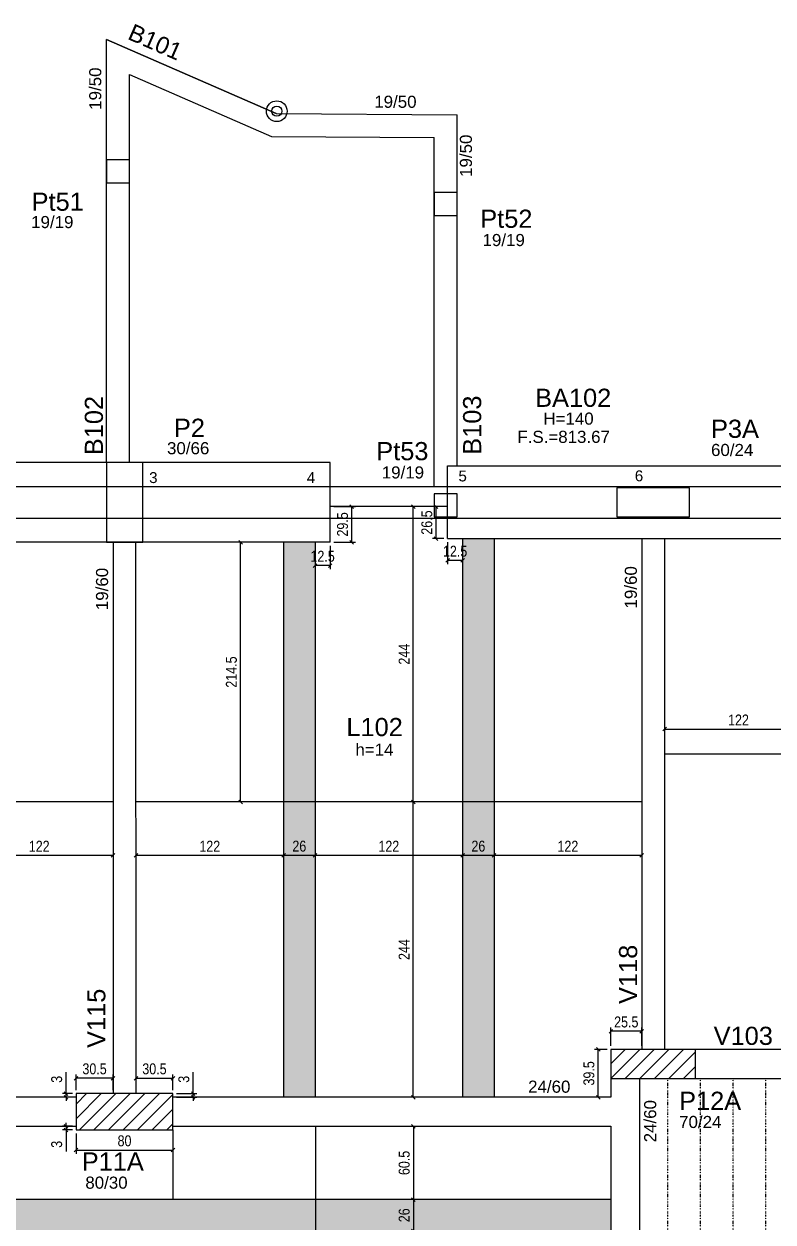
# Model space of a CAD drawing. Header units: millimetres. Extents: x 2897 to 8569, y 1951 to 3650.
# Drawn here: x 3392 to 4011, y 2660 to 3650 of the extents above; entities that cross this region are included whole.
import ezdxf

# ---------------------------------------------------------------- set-up
doc = ezdxf.new("R2010")
doc.units = ezdxf.units.MM
doc.linetypes.add('ESTILO_TQS_0004', pattern=[2, 0.5, -0.4, 0.1, -0.4, 0.1, -0.5])
for name, color, linetype in [('1', 1, 'Continuous'), ('3', 3, 'Continuous'), ('4', 4, 'Continuous'), ('7', 7, 'Continuous'), ('Painéis', 200, 'Continuous')]:
    doc.layers.add(name, color=color, linetype=linetype)
doc.layers.add('Hachura', color=251, linetype='Continuous', lineweight=9)
doc.styles.add('COTA TECNICA-50', font='techl___.ttf', dxfattribs={"height": 9})
doc.styles.get("Standard").update_dxf_attribs({"font": 'arial.ttf'})
doc.dimstyles.new('COTA PAINEL-50', dxfattribs={"dimtxt": 9, "dimasz": 3, "dimexe": 3, "dimexo": 3, "dimgap": 3, "dimtad": 1, "dimdec": 1, "dimzin": 12, "dimdsep": 46, "dimtxsty": 'COTA TECNICA-50', "dimblk1": 'OBLIQUE', "dimblk2": 'OBLIQUE', "dimsah": 1, "dimcen": 0.9, "dimclrd": 4, "dimclre": 4, "dimclrt": 240, "dimadec": 1, "dimazin": 3, "dimtfac": 1, "dimtdec": 1, "dimtmove": 0, "dimatfit": 3, "dimfxl": 1, "dimtolj": 1, "dimtzin": 12, "dimarcsym": 0})

# ---------------------------------------------------------------- blocks, each defined once
blk = doc.blocks.new('_Oblique')
at = {"color": 0, "linetype": 'ByBlock', "lineweight": -2}
blk.add_line((-0.5, -0.5), (0.5, 0.5), dxfattribs=at)
blk = doc.blocks.new('*D129')
at = {"layer": 'Defpoints', "color": 0, "transparency": 16777216}
for p in [(3514.92, 2779.04), (3484.42, 2766.32), (3514.92, 2766.32)]:
    blk.add_point(p, dxfattribs=at)
at = {"layer": 'Painéis', "color": 4, "lineweight": -2, "transparency": 16777216}
for p, q in [((3484.42, 2769.32), (3484.42, 2782.04)), ((3514.92, 2769.32), (3514.92, 2782.04)), ((3484.42, 2779.04), (3514.92, 2779.04))]:
    blk.add_line(p, q, dxfattribs=at)
at = {"layer": 'Painéis', "color": 4, "lineweight": -2, "transparency": 16777216, "xscale": 3, "yscale": 3, "zscale": 3, "rotation": 180}
blk.add_blockref('_Oblique', (3484.42, 2779.04), dxfattribs=at)
at = {"layer": 'Painéis', "color": 4, "lineweight": -2, "transparency": 16777216, "xscale": 3, "yscale": 3, "zscale": 3}
blk.add_blockref('_Oblique', (3514.92, 2779.04), dxfattribs=at)
at = {"layer": 'Painéis', "color": 240, "transparency": 16777216, "insert": (3499.67, 2786.74), "char_height": 9, "attachment_point": 5, "style": 'COTA TECNICA-50'}
blk.add_mtext('\\A1;30.5', dxfattribs=at)
blk = doc.blocks.new('*D130')
at = {"layer": 'Defpoints', "color": 0, "transparency": 16777216}
for p in [(3514.92, 2766.32), (3514.92, 2763.32), (3531.67, 2766.32)]:
    blk.add_point(p, dxfattribs=at)
at = {"layer": 'Painéis', "color": 4, "lineweight": -2, "transparency": 16777216}
for p, q in [((3531.67, 2766.32), (3531.67, 2784.02)), ((3517.92, 2766.32), (3534.67, 2766.32)), ((3517.92, 2763.32), (3534.67, 2763.32)), ((3531.67, 2763.32), (3531.67, 2766.32)), ((3531.67, 2763.32), (3531.67, 2760.32))]:
    blk.add_line(p, q, dxfattribs=at)
at = {"layer": 'Painéis', "color": 4, "lineweight": -2, "transparency": 16777216, "xscale": 3, "yscale": 3, "zscale": 3}
for p, rotation in [((3531.67, 2766.32), 270), ((3531.67, 2763.32), 90)]:
    blk.add_blockref('_Oblique', p, dxfattribs=dict(at, rotation=rotation))
at = {"layer": 'Painéis', "color": 240, "transparency": 16777216, "insert": (3523.97, 2778.17), "char_height": 9, "attachment_point": 5, "rotation": 90, "style": 'COTA TECNICA-50'}
blk.add_mtext('\\A1;3', dxfattribs=at)
blk = doc.blocks.new('*D131')
at = {"layer": 'Defpoints', "color": 0, "transparency": 16777216}
for p in [(3434.92, 2779.04), (3434.92, 2766.32), (3465.42, 2766.32)]:
    blk.add_point(p, dxfattribs=at)
at = {"layer": 'Painéis', "color": 4, "lineweight": -2, "transparency": 16777216}
for p, q in [((3434.92, 2769.32), (3434.92, 2782.04)), ((3465.42, 2769.32), (3465.42, 2782.04)), ((3465.42, 2779.04), (3434.92, 2779.04))]:
    blk.add_line(p, q, dxfattribs=at)
at = {"layer": 'Painéis', "color": 4, "lineweight": -2, "transparency": 16777216, "xscale": 3, "yscale": 3, "zscale": 3, "rotation": 180}
blk.add_blockref('_Oblique', (3434.92, 2779.04), dxfattribs=at)
at = {"layer": 'Painéis', "color": 4, "lineweight": -2, "transparency": 16777216, "xscale": 3, "yscale": 3, "zscale": 3}
blk.add_blockref('_Oblique', (3465.42, 2779.04), dxfattribs=at)
at = {"layer": 'Painéis', "color": 240, "transparency": 16777216, "insert": (3450.17, 2786.74), "char_height": 9, "attachment_point": 5, "style": 'COTA TECNICA-50'}
blk.add_mtext('\\A1;30.5', dxfattribs=at)
blk = doc.blocks.new('*D132')
at = {"layer": 'Defpoints', "color": 0, "transparency": 16777216}
for p in [(3426.58, 2766.32), (3434.92, 2766.32), (3434.92, 2763.32)]:
    blk.add_point(p, dxfattribs=at)
at = {"layer": 'Painéis', "color": 4, "lineweight": -2, "transparency": 16777216}
for p, q in [((3426.58, 2766.32), (3426.58, 2784.02)), ((3431.92, 2766.32), (3423.58, 2766.32)), ((3431.92, 2763.32), (3423.58, 2763.32)), ((3426.58, 2763.32), (3426.58, 2766.32)), ((3426.58, 2763.32), (3426.58, 2760.32))]:
    blk.add_line(p, q, dxfattribs=at)
at = {"layer": 'Painéis', "color": 4, "lineweight": -2, "transparency": 16777216, "xscale": 3, "yscale": 3, "zscale": 3}
for p, rotation in [((3426.58, 2766.32), 270), ((3426.58, 2763.32), 90)]:
    blk.add_blockref('_Oblique', p, dxfattribs=dict(at, rotation=rotation))
at = {"layer": 'Painéis', "color": 240, "transparency": 16777216, "insert": (3418.88, 2778.17), "char_height": 9, "attachment_point": 5, "rotation": 90, "style": 'COTA TECNICA-50'}
blk.add_mtext('\\A1;3', dxfattribs=at)
blk = doc.blocks.new('*D133')
at = {"layer": 'Defpoints', "color": 0, "transparency": 16777216}
for p in [(3866.53, 2802.82), (3876.92, 2802.82), (3876.92, 2763.32)]:
    blk.add_point(p, dxfattribs=at)
at = {"layer": 'Painéis', "color": 4, "lineweight": -2, "transparency": 16777216}
for p, q in [((3873.92, 2802.82), (3863.53, 2802.82)), ((3866.53, 2763.32), (3866.53, 2802.82)), ((3873.92, 2763.32), (3863.53, 2763.32))]:
    blk.add_line(p, q, dxfattribs=at)
at = {"layer": 'Painéis', "color": 4, "lineweight": -2, "transparency": 16777216, "xscale": 3, "yscale": 3, "zscale": 3}
for p, rotation in [((3866.53, 2802.82), 90), ((3866.53, 2763.32), 270)]:
    blk.add_blockref('_Oblique', p, dxfattribs=dict(at, rotation=rotation))
at = {"layer": 'Painéis', "color": 240, "transparency": 16777216, "insert": (3858.81, 2783.07), "char_height": 9, "attachment_point": 5, "rotation": 90, "style": 'COTA TECNICA-50'}
blk.add_mtext('\\A1;39.5', dxfattribs=at)
blk = doc.blocks.new('*D134')
at = {"layer": 'Defpoints', "color": 0, "transparency": 16777216}
for p in [(3876.92, 2817.88), (3876.92, 2802.82), (3902.42, 2802.82)]:
    blk.add_point(p, dxfattribs=at)
at = {"layer": 'Painéis', "color": 4, "lineweight": -2, "transparency": 16777216}
for p, q in [((3876.92, 2805.82), (3876.92, 2820.88)), ((3902.42, 2805.82), (3902.42, 2820.88)), ((3902.42, 2817.88), (3876.92, 2817.88))]:
    blk.add_line(p, q, dxfattribs=at)
at = {"layer": 'Painéis', "color": 4, "lineweight": -2, "transparency": 16777216, "xscale": 3, "yscale": 3, "zscale": 3, "rotation": 180}
blk.add_blockref('_Oblique', (3876.92, 2817.88), dxfattribs=at)
at = {"layer": 'Painéis', "color": 4, "lineweight": -2, "transparency": 16777216, "xscale": 3, "yscale": 3, "zscale": 3}
blk.add_blockref('_Oblique', (3902.42, 2817.88), dxfattribs=at)
at = {"layer": 'Painéis', "color": 240, "transparency": 16777216, "insert": (3889.67, 2825.48), "char_height": 9, "attachment_point": 5, "style": 'COTA TECNICA-50'}
blk.add_mtext('\\A1;25.5', dxfattribs=at)
blk = doc.blocks.new('*D135')
at = {"layer": 'Defpoints', "color": 0, "transparency": 16777216}
for p in [(3644.92, 3251.32), (3662.76, 3251.32), (3644.92, 3221.82)]:
    blk.add_point(p, dxfattribs=at)
at = {"layer": 'Painéis', "color": 4, "lineweight": -2, "transparency": 16777216}
for p, q in [((3647.92, 3251.32), (3665.76, 3251.32)), ((3662.76, 3221.82), (3662.76, 3251.32)), ((3647.92, 3221.82), (3665.76, 3221.82))]:
    blk.add_line(p, q, dxfattribs=at)
at = {"layer": 'Painéis', "color": 4, "lineweight": -2, "transparency": 16777216, "xscale": 3, "yscale": 3, "zscale": 3}
for p, rotation in [((3662.76, 3251.32), 90), ((3662.76, 3221.82), 270)]:
    blk.add_blockref('_Oblique', p, dxfattribs=dict(at, rotation=rotation))
at = {"layer": 'Painéis', "color": 240, "transparency": 16777216, "insert": (3655.14, 3236.57), "char_height": 9, "attachment_point": 5, "rotation": 90, "style": 'COTA TECNICA-50'}
blk.add_mtext('\\A1;29.5', dxfattribs=at)
blk = doc.blocks.new('*D136')
at = {"layer": 'Defpoints', "color": 0, "transparency": 16777216}
for p in [(3732.43, 3251.32), (3741.92, 3251.32), (3741.92, 3224.82)]:
    blk.add_point(p, dxfattribs=at)
at = {"layer": 'Painéis', "color": 4, "lineweight": -2, "transparency": 16777216}
for p, q in [((3738.92, 3251.32), (3729.43, 3251.32)), ((3732.43, 3224.82), (3732.43, 3251.32)), ((3738.92, 3224.82), (3729.43, 3224.82))]:
    blk.add_line(p, q, dxfattribs=at)
at = {"layer": 'Painéis', "color": 4, "lineweight": -2, "transparency": 16777216, "xscale": 3, "yscale": 3, "zscale": 3}
for p, rotation in [((3732.43, 3251.32), 90), ((3732.43, 3224.82), 270)]:
    blk.add_blockref('_Oblique', p, dxfattribs=dict(at, rotation=rotation))
at = {"layer": 'Painéis', "color": 240, "transparency": 16777216, "insert": (3724.83, 3238.07), "char_height": 9, "attachment_point": 5, "rotation": 90, "style": 'COTA TECNICA-50'}
blk.add_mtext('\\A1;26.5', dxfattribs=at)
blk = doc.blocks.new('*D157')
at = {"layer": 'Defpoints', "color": 0, "transparency": 16777216}
for p in [(3632.4, 3221.82), (3644.92, 3221.82), (3632.4, 3202.57)]:
    blk.add_point(p, dxfattribs=at)
at = {"layer": 'Painéis', "color": 4, "lineweight": -2, "transparency": 16777216}
for p, q in [((3632.4, 3218.82), (3632.4, 3199.57)), ((3644.92, 3218.82), (3644.92, 3199.57)), ((3644.92, 3202.57), (3632.4, 3202.57))]:
    blk.add_line(p, q, dxfattribs=at)
at = {"layer": 'Painéis', "color": 4, "lineweight": -2, "transparency": 16777216, "xscale": 3, "yscale": 3, "zscale": 3, "rotation": 180}
blk.add_blockref('_Oblique', (3632.4, 3202.57), dxfattribs=at)
at = {"layer": 'Painéis', "color": 4, "lineweight": -2, "transparency": 16777216, "xscale": 3, "yscale": 3, "zscale": 3}
blk.add_blockref('_Oblique', (3644.92, 3202.57), dxfattribs=at)
at = {"layer": 'Painéis', "color": 240, "transparency": 16777216, "insert": (3638.66, 3210.17), "char_height": 9, "attachment_point": 5, "style": 'COTA TECNICA-50'}
blk.add_mtext('\\A1;12.5', dxfattribs=at)
blk = doc.blocks.new('*D158')
at = {"layer": 'Defpoints', "color": 0, "transparency": 16777216}
for p in [(3741.92, 3224.82), (3754.4, 3224.82), (3741.92, 3206.75)]:
    blk.add_point(p, dxfattribs=at)
at = {"layer": 'Painéis', "color": 4, "lineweight": -2, "transparency": 16777216}
for p, q in [((3741.92, 3221.82), (3741.92, 3203.75)), ((3754.4, 3221.82), (3754.4, 3203.75)), ((3754.4, 3206.75), (3741.92, 3206.75))]:
    blk.add_line(p, q, dxfattribs=at)
at = {"layer": 'Painéis', "color": 4, "lineweight": -2, "transparency": 16777216, "xscale": 3, "yscale": 3, "zscale": 3, "rotation": 180}
blk.add_blockref('_Oblique', (3741.92, 3206.75), dxfattribs=at)
at = {"layer": 'Painéis', "color": 4, "lineweight": -2, "transparency": 16777216, "xscale": 3, "yscale": 3, "zscale": 3}
blk.add_blockref('_Oblique', (3754.4, 3206.75), dxfattribs=at)
at = {"layer": 'Painéis', "color": 240, "transparency": 16777216, "insert": (3748.16, 3214.34), "char_height": 9, "attachment_point": 5, "style": 'COTA TECNICA-50'}
blk.add_mtext('\\A1;12.5', dxfattribs=at)
blk = doc.blocks.new('*D65')
at = {"layer": 'Defpoints', "color": 0, "transparency": 16777216}
for p in [(3921.42, 3067.45), (4043.42, 3067.45), (4043.42, 3067.45)]:
    blk.add_point(p, dxfattribs=at)
at = {"layer": 'Painéis', "color": 4, "lineweight": -2, "transparency": 16777216}
blk.add_line((3921.42, 3067.45), (4043.42, 3067.45), dxfattribs=at)
at = {"layer": 'Painéis', "color": 4, "lineweight": -2, "transparency": 16777216, "xscale": 3, "yscale": 3, "zscale": 3, "rotation": 180}
blk.add_blockref('_Oblique', (3921.42, 3067.45), dxfattribs=at)
at = {"layer": 'Painéis', "color": 4, "lineweight": -2, "transparency": 16777216, "xscale": 3, "yscale": 3, "zscale": 3}
blk.add_blockref('_Oblique', (4043.42, 3067.45), dxfattribs=at)
at = {"layer": 'Painéis', "color": 240, "transparency": 16777216, "insert": (3982.42, 3075), "char_height": 9, "attachment_point": 5, "style": 'COTA TECNICA-50'}
blk.add_mtext('\\A1;122', dxfattribs=at)
blk = doc.blocks.new('*D80')
at = {"layer": 'Defpoints', "color": 0, "transparency": 16777216}
for p in [(3780.4, 2963.13), (3780.4, 2963.13), (3902.42, 2963.13)]:
    blk.add_point(p, dxfattribs=at)
at = {"layer": 'Painéis', "color": 4, "lineweight": -2, "transparency": 16777216}
blk.add_line((3902.42, 2963.13), (3780.4, 2963.13), dxfattribs=at)
at = {"layer": 'Painéis', "color": 4, "lineweight": -2, "transparency": 16777216, "xscale": 3, "yscale": 3, "zscale": 3, "rotation": 180}
blk.add_blockref('_Oblique', (3780.4, 2963.13), dxfattribs=at)
at = {"layer": 'Painéis', "color": 4, "lineweight": -2, "transparency": 16777216, "xscale": 3, "yscale": 3, "zscale": 3}
blk.add_blockref('_Oblique', (3902.42, 2963.13), dxfattribs=at)
at = {"layer": 'Painéis', "color": 240, "transparency": 16777216, "insert": (3841.41, 2970.69), "char_height": 9, "attachment_point": 5, "style": 'COTA TECNICA-50'}
blk.add_mtext('\\A1;122', dxfattribs=at)
blk = doc.blocks.new('*D81')
at = {"layer": 'Defpoints', "color": 0, "transparency": 16777216}
for p in [(3754.4, 2963.13), (3754.4, 2963.13), (3780.4, 2963.13)]:
    blk.add_point(p, dxfattribs=at)
at = {"layer": 'Painéis', "color": 4, "lineweight": -2, "transparency": 16777216}
blk.add_line((3780.4, 2963.13), (3754.4, 2963.13), dxfattribs=at)
at = {"layer": 'Painéis', "color": 4, "lineweight": -2, "transparency": 16777216, "xscale": 3, "yscale": 3, "zscale": 3, "rotation": 180}
blk.add_blockref('_Oblique', (3754.4, 2963.13), dxfattribs=at)
at = {"layer": 'Painéis', "color": 4, "lineweight": -2, "transparency": 16777216, "xscale": 3, "yscale": 3, "zscale": 3}
blk.add_blockref('_Oblique', (3780.4, 2963.13), dxfattribs=at)
at = {"layer": 'Painéis', "color": 240, "transparency": 16777216, "insert": (3767.4, 2970.73), "char_height": 9, "attachment_point": 5, "style": 'COTA TECNICA-50'}
blk.add_mtext('\\A1;26', dxfattribs=at)
blk = doc.blocks.new('*D82')
at = {"layer": 'Defpoints', "color": 0, "transparency": 16777216}
for p in [(3632.4, 2963.13), (3632.4, 2963.13), (3754.4, 2963.13)]:
    blk.add_point(p, dxfattribs=at)
at = {"layer": 'Painéis', "color": 4, "lineweight": -2, "transparency": 16777216}
blk.add_line((3754.4, 2963.13), (3632.4, 2963.13), dxfattribs=at)
at = {"layer": 'Painéis', "color": 4, "lineweight": -2, "transparency": 16777216, "xscale": 3, "yscale": 3, "zscale": 3, "rotation": 180}
blk.add_blockref('_Oblique', (3632.4, 2963.13), dxfattribs=at)
at = {"layer": 'Painéis', "color": 4, "lineweight": -2, "transparency": 16777216, "xscale": 3, "yscale": 3, "zscale": 3}
blk.add_blockref('_Oblique', (3754.4, 2963.13), dxfattribs=at)
at = {"layer": 'Painéis', "color": 240, "transparency": 16777216, "insert": (3693.4, 2970.69), "char_height": 9, "attachment_point": 5, "style": 'COTA TECNICA-50'}
blk.add_mtext('\\A1;122', dxfattribs=at)
blk = doc.blocks.new('*D83')
at = {"layer": 'Defpoints', "color": 0, "transparency": 16777216}
for p in [(3606.4, 2963.13), (3606.4, 2963.13), (3632.4, 2963.13)]:
    blk.add_point(p, dxfattribs=at)
at = {"layer": 'Painéis', "color": 4, "lineweight": -2, "transparency": 16777216}
blk.add_line((3632.4, 2963.13), (3606.4, 2963.13), dxfattribs=at)
at = {"layer": 'Painéis', "color": 4, "lineweight": -2, "transparency": 16777216, "xscale": 3, "yscale": 3, "zscale": 3, "rotation": 180}
blk.add_blockref('_Oblique', (3606.4, 2963.13), dxfattribs=at)
at = {"layer": 'Painéis', "color": 4, "lineweight": -2, "transparency": 16777216, "xscale": 3, "yscale": 3, "zscale": 3}
blk.add_blockref('_Oblique', (3632.4, 2963.13), dxfattribs=at)
at = {"layer": 'Painéis', "color": 240, "transparency": 16777216, "insert": (3619.4, 2970.73), "char_height": 9, "attachment_point": 5, "style": 'COTA TECNICA-50'}
blk.add_mtext('\\A1;26', dxfattribs=at)
blk = doc.blocks.new('*D84')
at = {"layer": 'Defpoints', "color": 0, "transparency": 16777216}
for p in [(3484.41, 2963.13), (3484.41, 2963.12), (3606.4, 2963.13)]:
    blk.add_point(p, dxfattribs=at)
at = {"layer": 'Painéis', "color": 4, "lineweight": -2, "transparency": 16777216}
for p, q in [((3484.41, 2966.12), (3484.41, 2966.13)), ((3606.4, 2963.13), (3484.41, 2963.13))]:
    blk.add_line(p, q, dxfattribs=at)
at = {"layer": 'Painéis', "color": 4, "lineweight": -2, "transparency": 16777216, "xscale": 3, "yscale": 3, "zscale": 3, "rotation": 180}
blk.add_blockref('_Oblique', (3484.41, 2963.13), dxfattribs=at)
at = {"layer": 'Painéis', "color": 4, "lineweight": -2, "transparency": 16777216, "xscale": 3, "yscale": 3, "zscale": 3}
blk.add_blockref('_Oblique', (3606.4, 2963.13), dxfattribs=at)
at = {"layer": 'Painéis', "color": 240, "transparency": 16777216, "insert": (3545.4, 2970.69), "char_height": 9, "attachment_point": 5, "style": 'COTA TECNICA-50'}
blk.add_mtext('\\A1;122', dxfattribs=at)
blk = doc.blocks.new('*D85')
at = {"layer": 'Defpoints', "color": 0, "transparency": 16777216}
for p in [(3343.38, 2963.13), (3343.38, 2963.13), (3465.41, 2963.11)]:
    blk.add_point(p, dxfattribs=at)
at = {"layer": 'Painéis', "color": 4, "lineweight": -2, "transparency": 16777216}
for p, q in [((3465.41, 2963.13), (3343.38, 2963.13)), ((3465.41, 2966.11), (3465.41, 2966.13))]:
    blk.add_line(p, q, dxfattribs=at)
at = {"layer": 'Painéis', "color": 4, "lineweight": -2, "transparency": 16777216, "xscale": 3, "yscale": 3, "zscale": 3, "rotation": 180}
blk.add_blockref('_Oblique', (3343.38, 2963.13), dxfattribs=at)
at = {"layer": 'Painéis', "color": 4, "lineweight": -2, "transparency": 16777216, "xscale": 3, "yscale": 3, "zscale": 3}
blk.add_blockref('_Oblique', (3465.41, 2963.13), dxfattribs=at)
at = {"layer": 'Painéis', "color": 240, "transparency": 16777216, "insert": (3404.4, 2970.69), "char_height": 9, "attachment_point": 5, "style": 'COTA TECNICA-50'}
blk.add_mtext('\\A1;122', dxfattribs=at)
blk = doc.blocks.new('*D20')
at = {"layer": 'Defpoints', "color": 0, "transparency": 16777216}
for p in [(3713.61, 3007.32), (3713.61, 3007.32), (3713.61, 2763.32)]:
    blk.add_point(p, dxfattribs=at)
at = {"layer": 'Painéis', "color": 4, "lineweight": -2, "transparency": 16777216}
blk.add_line((3713.61, 2763.32), (3713.61, 3007.32), dxfattribs=at)
at = {"layer": 'Painéis', "color": 4, "lineweight": -2, "transparency": 16777216, "xscale": 3, "yscale": 3, "zscale": 3}
for p, rotation in [((3713.61, 3007.32), 90), ((3713.61, 2763.32), 270)]:
    blk.add_blockref('_Oblique', p, dxfattribs=dict(at, rotation=rotation))
at = {"layer": 'Painéis', "color": 240, "transparency": 16777216, "insert": (3706.04, 2885.32), "char_height": 9, "attachment_point": 5, "rotation": 90, "style": 'COTA TECNICA-50'}
blk.add_mtext('\\A1;244', dxfattribs=at)
blk = doc.blocks.new('*D21')
at = {"layer": 'Defpoints', "color": 0, "transparency": 16777216}
for p in [(3713.61, 3251.32), (3713.61, 3251.32), (3713.61, 3007.32)]:
    blk.add_point(p, dxfattribs=at)
at = {"layer": 'Painéis', "color": 4, "lineweight": -2, "transparency": 16777216}
blk.add_line((3713.61, 3007.32), (3713.61, 3251.32), dxfattribs=at)
at = {"layer": 'Painéis', "color": 4, "lineweight": -2, "transparency": 16777216, "xscale": 3, "yscale": 3, "zscale": 3}
for p, rotation in [((3713.61, 3251.32), 90), ((3713.61, 3007.32), 270)]:
    blk.add_blockref('_Oblique', p, dxfattribs=dict(at, rotation=rotation))
at = {"layer": 'Painéis', "color": 240, "transparency": 16777216, "insert": (3706.04, 3129.32), "char_height": 9, "attachment_point": 5, "rotation": 90, "style": 'COTA TECNICA-50'}
blk.add_mtext('\\A1;244', dxfattribs=at)
blk = doc.blocks.new('*D91')
at = {"layer": 'Defpoints', "color": 0, "transparency": 16777216}
for p in [(3570.9, 3221.82), (3574.36, 3221.82), (3574.36, 3007.32)]:
    blk.add_point(p, dxfattribs=at)
at = {"layer": 'Painéis', "color": 4, "lineweight": -2, "transparency": 16777216}
for p, q in [((3571.36, 3221.82), (3567.9, 3221.82)), ((3570.9, 3007.32), (3570.9, 3221.82)), ((3571.36, 3007.32), (3567.9, 3007.32))]:
    blk.add_line(p, q, dxfattribs=at)
at = {"layer": 'Painéis', "color": 4, "lineweight": -2, "transparency": 16777216, "xscale": 3, "yscale": 3, "zscale": 3}
for p, rotation in [((3570.9, 3221.82), 90), ((3570.9, 3007.32), 270)]:
    blk.add_blockref('_Oblique', p, dxfattribs=dict(at, rotation=rotation))
at = {"layer": 'Painéis', "color": 240, "transparency": 16777216, "insert": (3563.3, 3114.57), "char_height": 9, "attachment_point": 5, "rotation": 90, "style": 'COTA TECNICA-50'}
blk.add_mtext('\\A1;214.5', dxfattribs=at)
blk = doc.blocks.new('*D208')
at = {"layer": 'Defpoints', "color": 0, "transparency": 16777216}
for p in [(3426.58, 2736.32), (3434.92, 2739.32), (3434.92, 2736.32)]:
    blk.add_point(p, dxfattribs=at)
at = {"layer": 'Painéis', "color": 4, "lineweight": -2, "transparency": 16777216}
for p, q in [((3426.58, 2739.32), (3426.58, 2742.32)), ((3431.92, 2739.32), (3423.58, 2739.32)), ((3431.92, 2736.32), (3423.58, 2736.32)), ((3426.58, 2739.32), (3426.58, 2736.32)), ((3426.58, 2736.32), (3426.58, 2718.62))]:
    blk.add_line(p, q, dxfattribs=at)
at = {"layer": 'Painéis', "color": 4, "lineweight": -2, "transparency": 16777216, "xscale": 3, "yscale": 3, "zscale": 3}
for p, rotation in [((3426.58, 2739.32), 270), ((3426.58, 2736.32), 90)]:
    blk.add_blockref('_Oblique', p, dxfattribs=dict(at, rotation=rotation))
at = {"layer": 'Painéis', "color": 240, "transparency": 16777216, "insert": (3418.88, 2724.47), "char_height": 9, "attachment_point": 5, "rotation": 90, "style": 'COTA TECNICA-50'}
blk.add_mtext('\\A1;3', dxfattribs=at)
blk = doc.blocks.new('*D209')
at = {"layer": 'Defpoints', "color": 0, "transparency": 16777216}
for p in [(3434.92, 2736.32), (3514.92, 2736.32), (3514.92, 2719.68)]:
    blk.add_point(p, dxfattribs=at)
at = {"layer": 'Painéis', "color": 4, "lineweight": -2, "transparency": 16777216}
for p, q in [((3434.92, 2733.32), (3434.92, 2716.68)), ((3514.92, 2733.32), (3514.92, 2716.68)), ((3434.92, 2719.68), (3514.92, 2719.68))]:
    blk.add_line(p, q, dxfattribs=at)
at = {"layer": 'Painéis', "color": 4, "lineweight": -2, "transparency": 16777216, "xscale": 3, "yscale": 3, "zscale": 3, "rotation": 180}
blk.add_blockref('_Oblique', (3434.92, 2719.68), dxfattribs=at)
at = {"layer": 'Painéis', "color": 4, "lineweight": -2, "transparency": 16777216, "xscale": 3, "yscale": 3, "zscale": 3}
blk.add_blockref('_Oblique', (3514.92, 2719.68), dxfattribs=at)
at = {"layer": 'Painéis', "color": 240, "transparency": 16777216, "insert": (3474.92, 2727.29), "char_height": 9, "attachment_point": 5, "style": 'COTA TECNICA-50'}
blk.add_mtext('\\A1;80', dxfattribs=at)
blk = doc.blocks.new('*D210')
at = {"layer": 'Defpoints', "color": 0, "transparency": 16777216}
for p in [(3713.72, 2739.32), (3713.72, 2678.82), (3713.72, 2678.82)]:
    blk.add_point(p, dxfattribs=at)
at = {"layer": 'Painéis', "color": 4, "lineweight": -2, "transparency": 16777216}
blk.add_line((3713.72, 2739.32), (3713.72, 2678.82), dxfattribs=at)
at = {"layer": 'Painéis', "color": 4, "lineweight": -2, "transparency": 16777216, "xscale": 3, "yscale": 3, "zscale": 3}
for p, rotation in [((3713.72, 2739.32), 90), ((3713.72, 2678.82), 270)]:
    blk.add_blockref('_Oblique', p, dxfattribs=dict(at, rotation=rotation))
at = {"layer": 'Painéis', "color": 240, "transparency": 16777216, "insert": (3706.12, 2709.07), "char_height": 9, "attachment_point": 5, "rotation": 90, "style": 'COTA TECNICA-50'}
blk.add_mtext('\\A1;60.5', dxfattribs=at)
blk = doc.blocks.new('*D211')
at = {"layer": 'Defpoints', "color": 0, "transparency": 16777216}
for p in [(3713.72, 2678.82), (3712.22, 2652.82), (3713.72, 2652.82)]:
    blk.add_point(p, dxfattribs=at)
at = {"layer": 'Painéis', "color": 4, "lineweight": -2, "transparency": 16777216}
for p, q in [((3713.72, 2678.82), (3713.72, 2652.82)), ((3715.22, 2652.82), (3716.72, 2652.82))]:
    blk.add_line(p, q, dxfattribs=at)
at = {"layer": 'Painéis', "color": 4, "lineweight": -2, "transparency": 16777216, "xscale": 3, "yscale": 3, "zscale": 3}
for p, rotation in [((3713.72, 2678.82), 90), ((3713.72, 2652.82), 270)]:
    blk.add_blockref('_Oblique', p, dxfattribs=dict(at, rotation=rotation))
at = {"layer": 'Painéis', "color": 240, "transparency": 16777216, "insert": (3706.13, 2665.82), "char_height": 9, "attachment_point": 5, "rotation": 90, "style": 'COTA TECNICA-50'}
blk.add_mtext('\\A1;26', dxfattribs=at)

msp = doc.modelspace()

# ---------------------------------------------------------------- hatches: boundary and pattern name
at = {"layer": 'Hachura', "linetype": 'ByBlock'}
h = msp.add_hatch(color=256, dxfattribs=at)
h.dxf.hatch_style = 1
h.paths.add_polyline_path([(3632.4, 2763.32), (3606.4, 2763.32), (3606.4, 3221.82), (3632.4, 3221.82)])
h = msp.add_hatch(color=256, dxfattribs=at)
h.dxf.hatch_style = 1
h.paths.add_polyline_path([(3780.4, 2763.32), (3754.4, 2763.32), (3754.4, 3224.82), (3780.4, 3224.82)])
h = msp.add_hatch(color=256, dxfattribs=at)
h.dxf.hatch_style = 1
h.paths.add_polyline_path([(3876.92, 2652.82), (3085.92, 2652.82), (3085.92, 2678.82), (3876.92, 2678.82)])

# ---------------------------------------------------------------- linework, layer by layer
at = {"layer": '1', "linetype": 'Continuous'}
for p, q in [((3644.92, 3287.82), (3304.92, 3287.82)), ((3644.92, 3221.82), (3644.92, 3287.82)), ((3741.92, 3224.82), (3741.92, 3284.82)), ((3741.92, 3284.82), (4081.92, 3284.82)), ((3067.98, 3267.82), (6213.3, 3267.82)), ((3067.91, 3241.82), (6211.84, 3241.82)), ((3644.92, 3221.82), (3304.92, 3221.82)), ((3741.92, 3224.82), (4081.92, 3224.82))]:
    msp.add_line(p, q, dxfattribs=at)
at = {"layer": '3', "linetype": 'Continuous'}
for p, q in [((3459.92, 3287.82), (3459.92, 3637.15)), ((3478.92, 3287.82), (3478.92, 3608.13)), ((3478.92, 3608.13), (3596.32, 3556.92)), ((3600.34, 3575.89), (3749.92, 3574.95)), ((3749.92, 3284.82), (3749.92, 3574.95)), ((3596.32, 3556.92), (3730.92, 3556.07)), ((3876.92, 2778.91), (3900.83, 2802.82)), ((3876.92, 2790.93), (3888.81, 2802.82)), ((3888.85, 2778.82), (3912.85, 2802.82)), ((3900.88, 2778.82), (3924.88, 2802.82)), ((3912.9, 2778.82), (3936.9, 2802.82)), ((3924.92, 2778.82), (3946.92, 2800.83)), ((3936.94, 2778.82), (3946.92, 2788.81)), ((3434.92, 2763.32), (3085.92, 2763.32)), ((3434.92, 2745.62), (3455.63, 2766.32)), ((3434.92, 2757.64), (3443.61, 2766.32)), ((3437.65, 2736.32), (3467.65, 2766.32)), ((3449.67, 2736.32), (3479.67, 2766.32)), ((3461.69, 2736.32), (3491.69, 2766.32)), ((3473.71, 2736.32), (3503.71, 2766.32)), ((3485.73, 2736.32), (3514.92, 2765.51)), ((3497.75, 2736.32), (3514.92, 2753.49)), ((3509.77, 2736.32), (3514.92, 2741.47))]:
    msp.add_line(p, q, dxfattribs=at)
at = {"layer": '3', "linetype": 'ESTILO_TQS_0004'}
for p, q in [((3923.92, 2558.82), (3923.92, 2778.82)), ((3950.92, 2558.82), (3950.92, 2778.82)), ((3977.92, 2558.82), (3977.92, 2778.82)), ((4004.92, 2558.82), (4004.92, 2778.82))]:
    msp.add_line(p, q, dxfattribs=at)
at = {"layer": '3', "linetype": 'Continuous'}
for points in [[(3459.92, 3637.15), (3600.34, 3575.89), (3459.92, 3637.15)], [(3730.92, 3267.82), (3730.92, 3518.93), (3730.92, 3556.07)], [(3465.4, 3221.82), (3465.42, 2766.32)], [(3484.42, 2766.32), (3484.4, 3221.82)], [(3902.42, 3224.82), (3902.42, 2802.82)], [(3921.42, 2802.82), (3921.42, 3224.82)], [(4313.92, 2802.82), (3946.92, 2802.82)], [(3876.92, 2778.82), (3876.92, 2763.32)], [(3900.92, 2751.32), (3900.92, 2778.82)], [(3946.92, 2778.82), (4313.92, 2778.82)], [(3876.92, 2763.32), (3514.92, 2763.32)], [(3900.92, 2580.32), (3900.92, 2751.32)], [(3085.92, 2739.32), (3434.92, 2739.32)], [(3514.92, 2739.32), (3876.92, 2739.32)], [(3876.92, 2739.32), (3876.92, 2592.32)]]:
    msp.add_lwpolyline(points, dxfattribs=at)
for radius in [8.55, 8.55, 4.23, 4.23]:
    msp.add_circle((3600.76, 3577.89), radius, dxfattribs=at)
at = {"layer": '7', "linetype": 'Continuous'}
for points in [[(3459.92, 3518.82), (3478.92, 3518.82), (3478.92, 3537.82), (3459.92, 3537.82), (3459.92, 3518.82)], [(3730.92, 3491.64), (3749.92, 3491.64), (3749.92, 3510.64), (3730.92, 3510.64), (3730.92, 3491.64)], [(3459.92, 3221.82), (3489.92, 3221.82), (3489.92, 3287.82), (3459.92, 3287.82), (3459.92, 3221.82)], [(3881.92, 3242.82), (3941.92, 3242.82), (3941.92, 3266.82), (3881.92, 3266.82), (3881.92, 3242.82)], [(3730.92, 3242.82), (3749.92, 3242.82), (3749.92, 3261.82), (3730.92, 3261.82), (3730.92, 3242.82)], [(3876.92, 2778.82), (3946.92, 2778.82), (3946.92, 2802.82), (3876.92, 2802.82), (3876.92, 2778.82)], [(3434.92, 2736.32), (3514.92, 2736.32), (3514.92, 2766.32), (3434.92, 2766.32), (3434.92, 2736.32)]]:
    msp.add_lwpolyline(points, dxfattribs=at)
at = {"layer": 'Painéis'}
for p, q in [((3741.92, 3251.32), (3644.92, 3251.32)), ((3606.4, 3221.82), (3606.4, 2763.32)), ((3632.4, 3221.82), (3632.4, 2763.32)), ((3754.4, 3224.82), (3754.4, 2763.32)), ((3780.4, 3224.82), (3780.4, 2763.32)), ((4339.42, 3046.82), (3921.42, 3046.82)), ((3465.41, 3007.29), (3047.39, 3007.29)), ((3902.42, 3007.32), (3484.41, 3007.32)), ((3514.92, 2736.32), (3514.92, 2678.82)), ((3632.92, 2739.32), (3632.92, 2592.32)), ((3876.92, 2678.82), (3085.92, 2678.82))]:
    msp.add_line(p, q, dxfattribs=at)

# ---------------------------------------------------------------- texts
at = {"layer": '3', "linetype": 'Continuous'}
for s, rotation, p in [('19/50', 90, (3455.7, 3579.04)), ('19/50', 90, (3762.11, 3523.6)), ('19/60', 90.00338, (3461.33, 3165.72)), ('19/60', 90, (3898.44, 3167.11)), ('24/60', 90, (3914.42, 2726.09))]:
    msp.add_text(s, height=10, rotation=rotation, dxfattribs=at).set_placement(p)
for s, height, p in [('19/50', 10, (3681.36, 3580.69)), ('19/19', 10, (3397.74, 3481.31)), ('19/19', 10, (3770.88, 3466.46)), ('H=140', 10, (3821.16, 3318.93)), ('F.S.=813.67', 10, (3799.67, 3303.89)), ('30/66', 10, (3510.06, 3294.5)), ('60/24', 10, (3959.74, 3293.05)), ('3', 9, (3495.23, 3270.71)), ('4', 9, (3625.58, 3270.75)), ('19/19', 10, (3687.57, 3274.48)), ('5', 9, (3750.93, 3272.05)), ('6', 9, (3896.72, 3272.18)), ('h=14', 10, (3665.74, 3045.47)), ('24/60', 10, (3808.53, 2767.07)), ('70/24', 10, (3933.36, 2737.91)), ('80/30', 10, (3442.52, 2687.79))]:
    msp.add_text(s, height=height, dxfattribs=at).set_placement(p)
at = {"layer": '4', "linetype": 'Continuous'}
for s, height, rotation, p in [('B101', 14, 336.431, (3476.65, 3637.77)), ('B102', 15, 90, (3457.07, 3293.74)), ('B103', 15, 90, (3769.75, 3294.09)), ('V118', 15, 90, (3898.67, 2840.39)), ('V115', 15, 90.003, (3459.08, 2804.06))]:
    msp.add_text(s, height=height, rotation=rotation, dxfattribs=at).set_placement(p)
for s, p in [('Pt51', (3398.14, 3495.65)), ('Pt52', (3769, 3481.56)), ('BA102', (3814.36, 3333.65)), ('P2', (3515.79, 3308.87)), ('P3A', (3959.74, 3308.05)), ('Pt53', (3683.04, 3289.58)), ('L102', (3658.33, 3061.64)), ('V103', (3961.92, 2806.57)), ('P12A', (3933.36, 2752.91)), ('P11A', (3439.6, 2702.79))]:
    msp.add_text(s, height=15, dxfattribs=at).set_placement(p)

# ---------------------------------------------------------------- dimensions: what is measured, and where the dimension line sits
at = {"layer": 'Painéis'}
for base, p1, p2, picture, middle in [((3662.76, 3251.32), (3644.92, 3221.82), (3644.92, 3251.32), '*D135', (3662.76, 3236.57)), ((3732.43, 3251.32), (3741.92, 3224.82), (3741.92, 3251.32), '*D136', (3732.43, 3238.07))]:
    dim = msp.add_linear_dim(base=base, p1=p1, p2=p2, angle=90, dimstyle='COTA PAINEL-50', dxfattribs=at)
    dim.commit()
    dim.dimension.update_dxf_attribs({"geometry": picture, "text_midpoint": middle, "dimtype": 160})
for base, p1, p2, picture, middle in [((3713.61, 3251.32), (3713.61, 3007.32), (3713.61, 3251.32), '*D21', (3706.04, 3129.32)), ((3570.9, 3221.82), (3574.36, 3007.32), (3574.36, 3221.82), '*D91', (3563.3, 3114.57)), ((3713.61, 3007.32), (3713.61, 2763.32), (3713.61, 3007.32), '*D20', (3706.04, 2885.32)), ((3866.53, 2802.82), (3876.92, 2763.32), (3876.92, 2802.82), '*D133', (3858.81, 2783.07)), ((3426.58, 2766.32), (3434.92, 2763.32), (3434.92, 2766.32), '*D132', (3418.88, 2778.17)), ((3531.67, 2766.32), (3514.92, 2763.32), (3514.92, 2766.32), '*D130', (3523.97, 2778.17)), ((3426.58, 2736.32), (3434.92, 2739.32), (3434.92, 2736.32), '*D208', (3418.88, 2724.47)), ((3713.72, 2678.82), (3713.72, 2739.32), (3713.72, 2678.82), '*D210', (3706.12, 2709.07)), ((3713.72, 2652.82), (3713.72, 2678.82), (3712.22, 2652.82), '*D211', (3706.13, 2665.82))]:
    dim = msp.add_linear_dim(base=base, p1=p1, p2=p2, angle=90, dimstyle='COTA PAINEL-50', dxfattribs=at)
    dim.commit()
    dim.dimension.update_dxf_attribs({"geometry": picture, "text_midpoint": middle})
for base, p1, p2, picture, middle in [((3632.4, 3202.57), (3644.92, 3221.82), (3632.4, 3221.82), '*D157', (3638.66, 3202.57)), ((3741.92, 3206.75), (3754.4, 3224.82), (3741.92, 3224.82), '*D158', (3748.16, 3206.75)), ((3876.92, 2817.88), (3902.42, 2802.82), (3876.92, 2802.82), '*D134', (3889.67, 2817.88)), ((3434.92, 2779.04), (3465.42, 2766.32), (3434.92, 2766.32), '*D131', (3450.17, 2779.04)), ((3514.92, 2779.04), (3484.42, 2766.32), (3514.92, 2766.32), '*D129', (3499.67, 2779.04))]:
    dim = msp.add_linear_dim(base=base, p1=p1, p2=p2, dimstyle='COTA PAINEL-50', dxfattribs=at)
    dim.commit()
    dim.dimension.update_dxf_attribs({"geometry": picture, "text_midpoint": middle, "dimtype": 160})
for base, p1, p2, picture, middle in [((4043.42, 3067.45), (3921.42, 3067.45), (4043.42, 3067.45), '*D65', (3982.42, 3075)), ((3780.4, 2963.13), (3902.42, 2963.13), (3780.4, 2963.13), '*D80', (3841.41, 2970.69)), ((3514.92, 2719.68), (3434.92, 2736.32), (3514.92, 2736.32), '*D209', (3474.92, 2727.29))]:
    dim = msp.add_linear_dim(base=base, p1=p1, p2=p2, dimstyle='COTA PAINEL-50', dxfattribs=at)
    dim.commit()
    dim.dimension.update_dxf_attribs({"geometry": picture, "text_midpoint": middle})
for base, p1, p2, picture, middle in [((3343.38, 2963.13), (3465.41, 2963.11), (3343.38, 2963.13), '*D85', (3404.4, 2970.69)), ((3484.41, 2963.13), (3606.4, 2963.13), (3484.41, 2963.12), '*D84', (3545.4, 2970.69)), ((3606.4, 2963.13), (3632.4, 2963.13), (3606.4, 2963.13), '*D83', (3619.4, 2970.73)), ((3632.4, 2963.13), (3754.4, 2963.13), (3632.4, 2963.13), '*D82', (3693.4, 2970.69)), ((3754.4, 2963.13), (3780.4, 2963.13), (3754.4, 2963.13), '*D81', (3767.4, 2970.73))]:
    dim = msp.add_linear_dim(base=base, p1=p1, p2=p2, dimstyle='COTA PAINEL-50', override={"dimtmove": 1}, dxfattribs=at)
    dim.commit()
    dim.dimension.update_dxf_attribs({"geometry": picture, "text_midpoint": middle})

doc.saveas('drawing.dxf')
